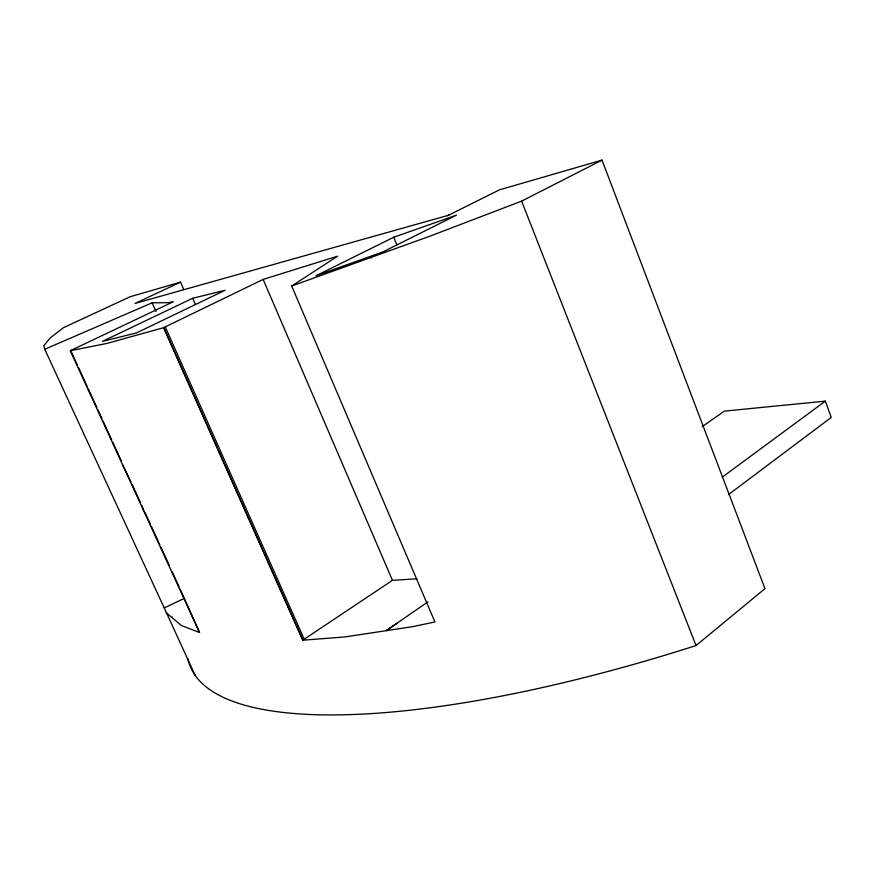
<?xml version="1.0" encoding="UTF-8"?>
<svg xmlns="http://www.w3.org/2000/svg" width="875" height="875" viewBox="0 0 875 875"><rect width="100%" height="100%" fill="white"/><g stroke="black" fill="none" stroke-linecap="round" stroke-linejoin="round"><path stroke-width="1.31" d="M187.906 658.689A563.292 157.456 -20.1 0 0 696.041 645.542L764.969 588.645L602.022 160.114L499.45 189.853L448.273 215.348L135.034 303.428L180.512 282.144L183.805 289.636M728.755 494.375L831.25 417.441L825.333 401.144L724.391 411.119L702.166 426.639M722.269 477.127L825.333 401.144M427.984 601.803L386.192 630.7L396.9 623.317M180.141 589.116L199.522 632.45L70.284 350.711L106.958 343.416L163.559 327.698L302.717 640.216L392.459 580.344L417.014 578.769M302.717 640.216L345.067 636.913L412.562 626.675L434.919 621.961L291.681 286.016L337.641 256.167L263.145 279.409L163.559 327.698M171.894 617.509L172.506 617.138M144.167 511.766L141.728 505.356M122.598 464.756L130.944 481.852M291.681 286.016L430.511 235.966L521.62 201.13L602.022 160.114M371 257.884L371.569 257.6M393.739 237.245L316.039 275.745L382.823 251.967L456.498 215.13L393.739 237.245L396.856 244.825M192.675 298.266L102.452 341.381L136.489 332.927L225.116 290.27L192.675 298.266L195.42 304.5M195.158 675.413L164.237 607.939L183.914 598.544M70.284 350.711L173.37 301.722L167.836 302.706L152.141 302.827L44.756 349.278L164.237 607.939M447.07 215.688L448.897 215.031M180.512 282.144L130.058 296.778L63.394 327.709L50.159 337.98L43.75 345.833L44.756 349.278M199.522 632.45L181.409 625.548L166.184 612.697M70.711 350.514L77.525 365.389M78.663 367.861L87.194 386.455M88.331 388.938L96.852 407.52M97.989 410.003L101.97 418.677M103.108 421.159L111.639 439.753M112.777 442.225L121.297 460.819M132.081 484.334L140.591 502.884M145.13 512.772L150.216 523.862M151.342 526.323L159.808 544.786M160.945 547.258L169.411 565.72M172.233 571.878L179.014 586.655M165.244 326.878L304.227 639.209M163.789 327.589L302.925 640.084M152.141 302.827L156.012 311.533M263.145 279.409L392.459 580.344M521.62 201.13L696.041 645.542"/></g></svg>
